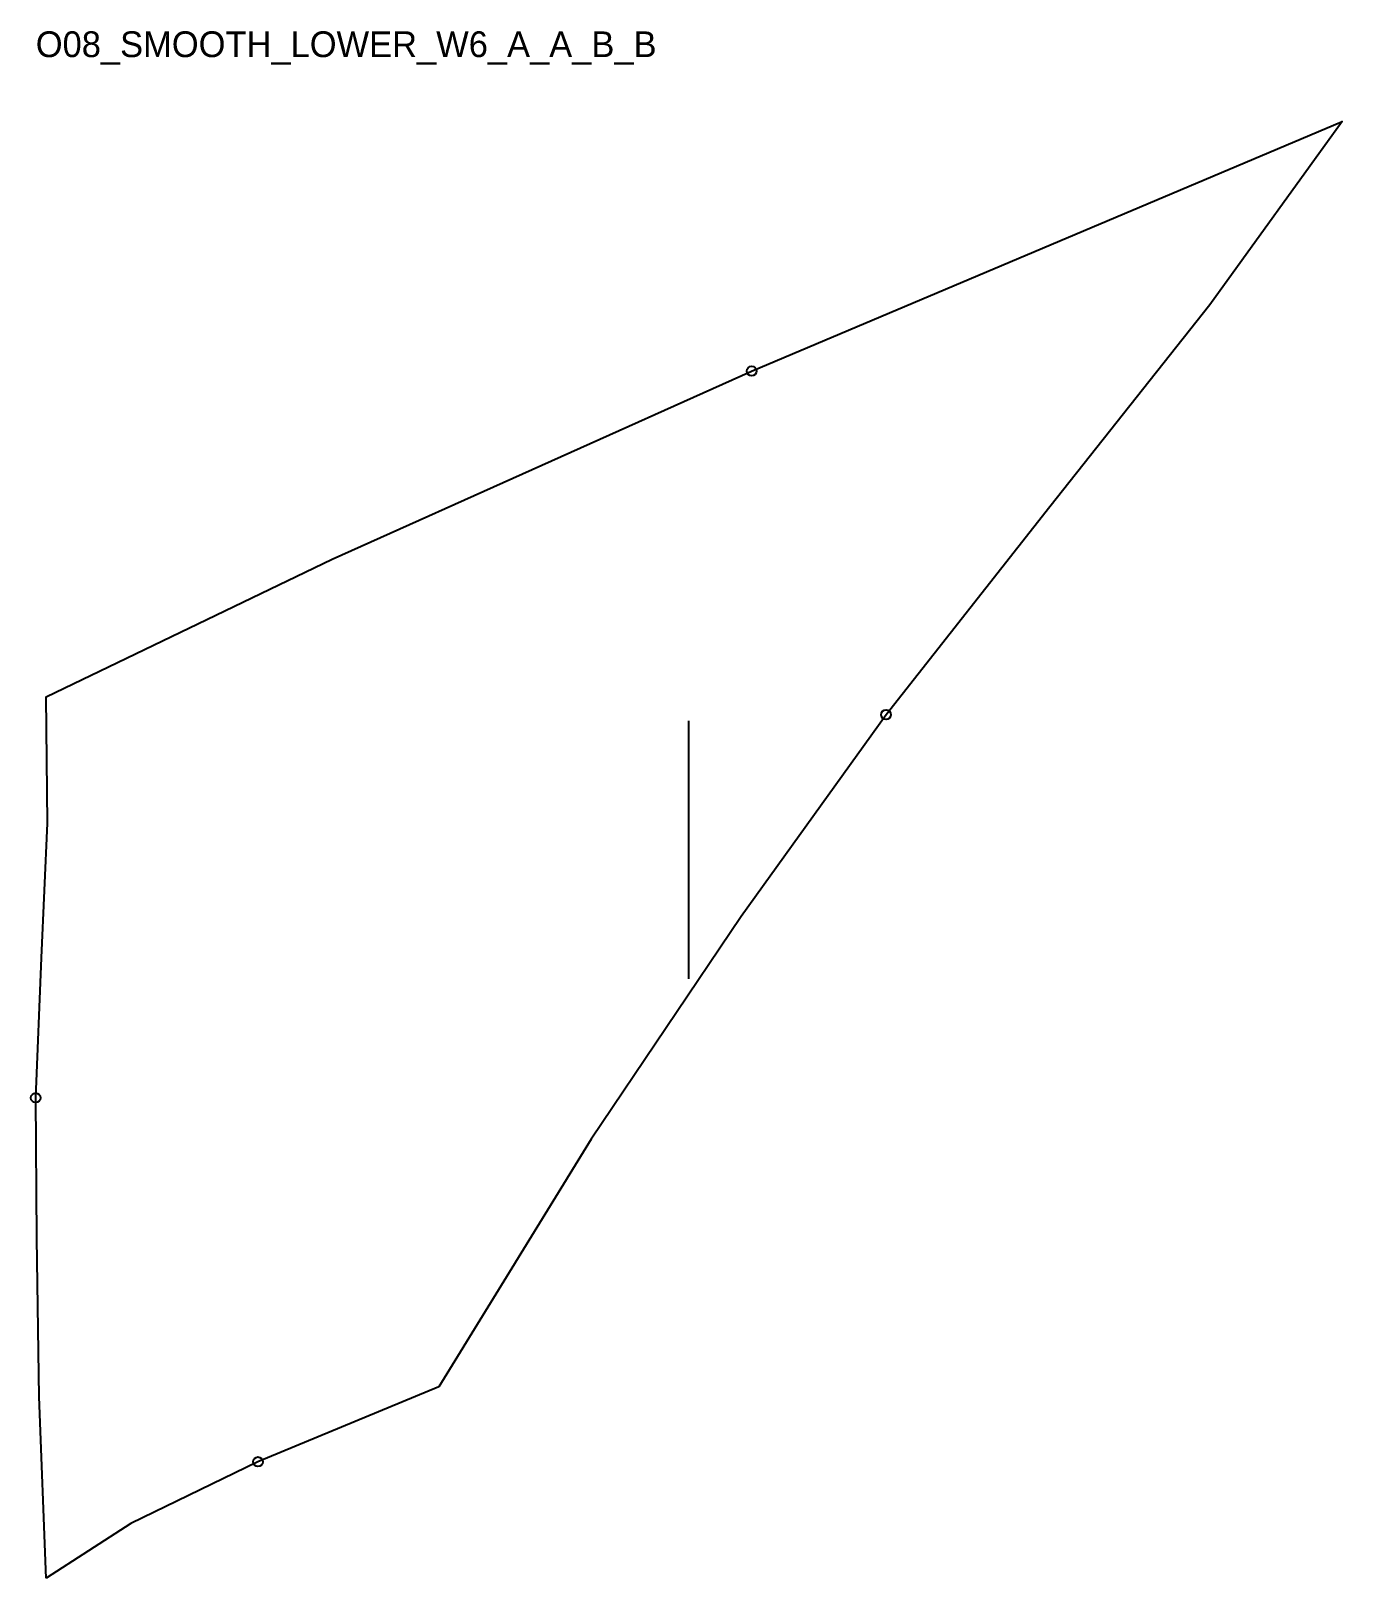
# Model space of a CAD drawing. Header units: millimetres. Extents: x -5 to 402, y 0 to 480.
import ezdxf

# ---------------------------------------------------------------- set-up
doc = ezdxf.new("R2010")
doc.units = ezdxf.units.MM
for name, color, linetype in [('CUT', 1, 'Continuous'), ('GRAIN', 3, 'Continuous'), ('ID', 7, 'Continuous'), ('NOTCH', 2, 'Continuous'), ('SEAM', 5, 'Continuous')]:
    doc.layers.add(name, color=color, linetype=linetype)

msp = doc.modelspace()

# ---------------------------------------------------------------- linework, layer by layer
at = {"layer": 'CUT'}
msp.add_lwpolyline([(0, 0), (-2.21, 56.29), (-2.95, 105.42), (-3.24, 149.06), (-1.42, 192.47), (0.36, 234.32), (0, 273.5), (88.74, 316.23), (218.9, 374.62), (402.1, 452.08), (361.07, 395.24), (311.43, 332.54), (260.6, 267.97), (215.67, 205.3), (169.11, 136.22), (121.84, 59.34), (65.7, 36.08), (26.23, 16.94), (0, 0)], close=True, dxfattribs=at)
at = {"layer": 'GRAIN'}
msp.add_line((199.43, 186.04), (199.43, 266.04), dxfattribs=at)
at = {"layer": 'NOTCH'}
for centre in [(218.9, 374.62), (260.6, 267.97), (-3.24, 149.06), (65.7, 36.08)]:
    msp.add_circle(centre, 1.5, dxfattribs=at)
at = {"layer": 'SEAM'}
msp.add_lwpolyline([(0, 0), (-2.21, 56.29), (-2.95, 105.42), (-3.24, 149.06), (-1.42, 192.47), (0.36, 234.32), (0, 273.5), (88.74, 316.23), (218.9, 374.62), (402.1, 452.08), (361.07, 395.24), (311.43, 332.54), (260.6, 267.97), (215.67, 205.3), (169.11, 136.22), (121.84, 59.34), (65.7, 36.08), (26.23, 16.94)], close=True, dxfattribs=at)

# ---------------------------------------------------------------- texts
at = {"layer": 'ID'}
msp.add_text('O08_SMOOTH_LOWER_W6_A_A_B_B', height=8, dxfattribs=at).set_placement((-3.24, 472.08))

doc.saveas('drawing.dxf')
